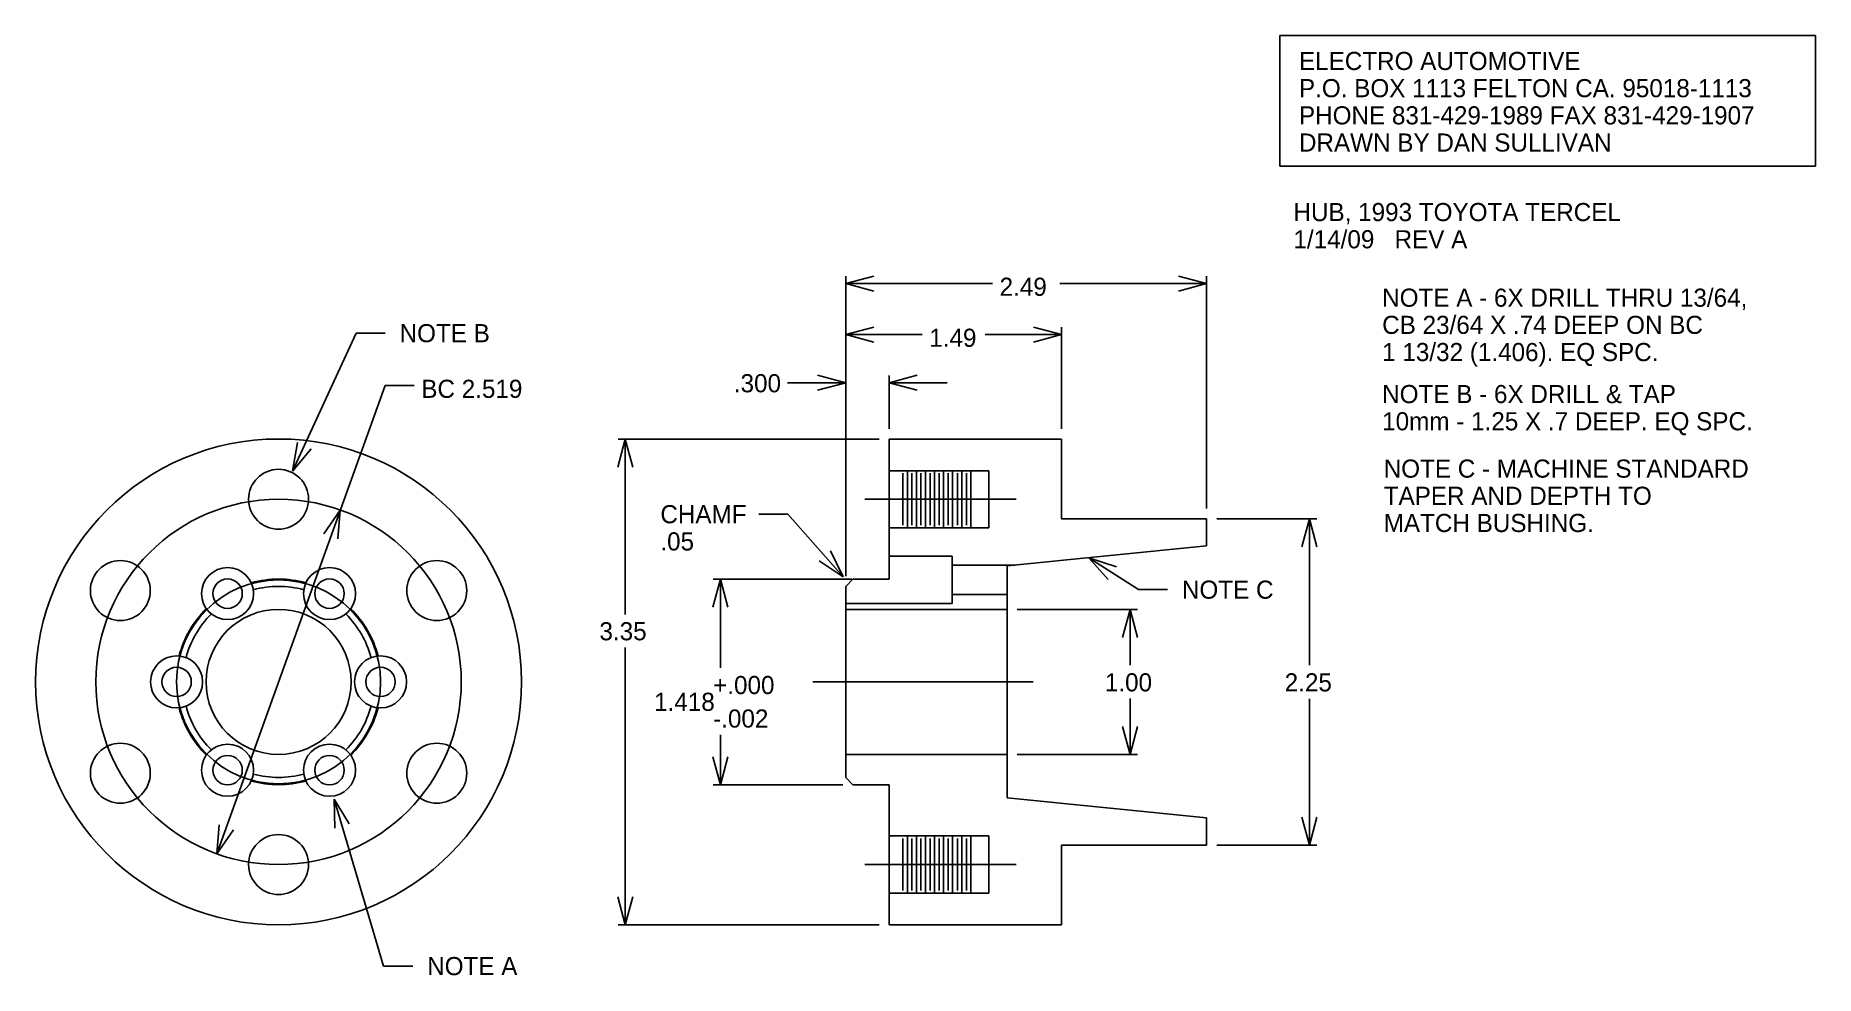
# Model space of a CAD drawing. Extents: x 0.4 to 12.7, y 0.4 to 6.9.
import ezdxf

# ---------------------------------------------------------------- set-up
doc = ezdxf.new("R2010")
doc.units = 0

msp = doc.modelspace()

# ---------------------------------------------------------------- linework, layer by layer
at = {"layer": 'CENTER', "color": 7, "linetype": 'CONTINUOUS'}
msp.add_circle((2.118232, 2.405331), 0.703001, dxfattribs=at)
at = {"layer": 'DIM', "color": 7, "linetype": 'CONTINUOUS'}
for p, q in [((9.019813, 5.962426), (9.019813, 6.86241)), ((9.019813, 6.86241), (12.712767, 6.86241)), ((12.712767, 6.86241), (12.712767, 5.962426)), ((12.712767, 5.962426), (9.019813, 5.962426))]:
    msp.add_line(p, q, dxfattribs=at)
at = {"layer": 'HUB', "color": 1, "linetype": 'CONTINUOUS'}
for p, q in [((6.02777, 5.152521), (6.220956, 5.204284)), ((6.02777, 3.134332), (6.02777, 5.202521)), ((8.51527, 5.152521), (8.322085, 5.204284)), ((8.51527, 3.600332), (8.51527, 5.202521)), ((6.02777, 5.152521), (6.220956, 5.100757)), ((6.02777, 5.152521), (7.038853, 5.152521)), ((7.504188, 5.152521), (8.51527, 5.152521)), ((8.51527, 5.152521), (8.322085, 5.100757)), ((2.215107, 3.859297), (2.652521, 4.810197)), ((2.652521, 4.810197), (2.852521, 4.810197)), ((6.02777, 4.800688), (6.220956, 4.852452)), ((6.02777, 3.134332), (6.02777, 4.850688)), ((6.02777, 4.800688), (6.220956, 4.748924)), ((6.02777, 4.800688), (6.553904, 4.800688)), ((6.989137, 4.800688), (7.51527, 4.800688)), ((7.51527, 4.800688), (7.322085, 4.852452)), ((7.51527, 4.800688), (7.322085, 4.748924)), ((7.51527, 4.150332), (7.51527, 4.850688)), ((1.692483, 1.219972), (2.852209, 4.448855)), ((2.852209, 4.448855), (3.052209, 4.448855)), ((6.02777, 4.467873), (5.62777, 4.467873)), ((6.02777, 4.467873), (5.834585, 4.519637)), ((6.02777, 4.467873), (5.834585, 4.416109)), ((6.02777, 3.134332), (6.02777, 4.517873)), ((6.32777, 4.467873), (6.520956, 4.519637)), ((6.32777, 4.150332), (6.32777, 4.517873)), ((6.32777, 4.467873), (6.520956, 4.416109)), ((6.32777, 4.467873), (6.72777, 4.467873)), ((2.215107, 3.859297), (2.248813, 4.056436)), ((4.508294, 4.080332), (4.45653, 3.887147)), ((6.25777, 4.080332), (4.458294, 4.080332)), ((4.508294, 4.080332), (4.560058, 3.887147)), ((4.508294, 2.87019), (4.508294, 4.080332)), ((2.215107, 3.859297), (2.342867, 4.013171)), ((2.543981, 3.590691), (2.429961, 3.426376)), ((2.543981, 3.590691), (2.527395, 3.39138)), ((5.630024, 3.561812), (5.430024, 3.561812)), ((6.010732, 3.129189), (5.630024, 3.561812)), ((8.58527, 3.530332), (9.274758, 3.530332)), ((9.224758, 3.530332), (9.172994, 3.337147)), ((9.224758, 3.530332), (9.276521, 3.337147)), ((9.224758, 2.520914), (9.224758, 3.530332)), ((6.010732, 3.129189), (5.844249, 3.240019)), ((6.010732, 3.129189), (5.921969, 3.308412)), ((7.703318, 3.26023), (7.893983, 3.199842)), ((7.703318, 3.26023), (7.838245, 3.1126)), ((7.703318, 3.26023), (8.045642, 3.041523)), ((5.164415, 3.114332), (5.112651, 2.921147)), ((6.07027, 3.114332), (5.114415, 3.114332)), ((5.164415, 3.114332), (5.216179, 2.921147)), ((5.164415, 2.502149), (5.164415, 3.114332)), ((8.045642, 3.041523), (8.245642, 3.041523)), ((7.21027, 2.905332), (8.038588, 2.905332)), ((7.988588, 2.905332), (7.936824, 2.712147)), ((7.988588, 2.905332), (8.040352, 2.712147)), ((7.988588, 2.520684), (7.988588, 2.905332)), ((4.508294, 0.730332), (4.508294, 2.642316)), ((7.988588, 1.905332), (7.988588, 2.28998)), ((9.224758, 1.280332), (9.224758, 2.289749)), ((7.988588, 1.905332), (7.936824, 2.098517)), ((7.988588, 1.905332), (8.040352, 2.098517)), ((5.164415, 1.696332), (5.164415, 2.040439)), ((5.164415, 1.696332), (5.112651, 1.889517)), ((5.164415, 1.696332), (5.216179, 1.889517)), ((7.21027, 1.905332), (8.038588, 1.905332)), ((2.500377, 1.596155), (2.605081, 1.425753)), ((2.500377, 1.596155), (2.505852, 1.39623)), ((2.500377, 1.596155), (2.8427, 0.445566)), ((6.00777, 1.696332), (5.114415, 1.696332)), ((9.224758, 1.280332), (9.172994, 1.473517)), ((9.224758, 1.280332), (9.276521, 1.473517)), ((1.692483, 1.219972), (1.709068, 1.419283)), ((1.692483, 1.219972), (1.806502, 1.384287)), ((8.58527, 1.280332), (9.274758, 1.280332)), ((4.508294, 0.730332), (4.45653, 0.923517)), ((4.508294, 0.730332), (4.560058, 0.923517)), ((6.25777, 0.730332), (4.458294, 0.730332)), ((2.8427, 0.445566), (3.0427, 0.445566))]:
    msp.add_line(p, q, dxfattribs=at)
at = {"layer": 'HUB', "color": 7, "linetype": 'CONTINUOUS'}
for p, q in [((6.32777, 4.080332), (6.32777, 3.114332)), ((7.51527, 4.080332), (6.32777, 4.080332)), ((7.51527, 3.530332), (7.51527, 4.080332)), ((6.32777, 3.86183), (7.01527, 3.86183)), ((6.421271, 3.844331), (6.421271, 3.485331)), ((6.45277, 3.86183), (6.45277, 3.467831)), ((6.48402, 3.844331), (6.48402, 3.485331)), ((6.51527, 3.86183), (6.51527, 3.467831)), ((6.54677, 3.844331), (6.54677, 3.485331)), ((6.57777, 3.86183), (6.57777, 3.467831)), ((6.60952, 3.844331), (6.60952, 3.485331)), ((6.64027, 3.86183), (6.64027, 3.467831)), ((6.67227, 3.844331), (6.67227, 3.485331)), ((6.70277, 3.86183), (6.70277, 3.467831)), ((6.73502, 3.844331), (6.73502, 3.485331)), ((6.76527, 3.86183), (6.76527, 3.467831)), ((6.79777, 3.844331), (6.79777, 3.485331)), ((6.82777, 3.86183), (6.82777, 3.467831)), ((6.86052, 3.844331), (6.86052, 3.485331)), ((6.89027, 3.86183), (6.89027, 3.467831)), ((7.01527, 3.467831), (7.01527, 3.86183)), ((7.20264, 3.664832), (6.15868, 3.664832)), ((6.32777, 3.467831), (7.01527, 3.467831)), ((8.51527, 3.530332), (7.51527, 3.530332)), ((8.51527, 3.342832), (8.51527, 3.530332)), ((7.14027, 3.205332), (8.51527, 3.342832)), ((6.76277, 3.273353), (6.32777, 3.273353)), ((6.76277, 3.273353), (6.76277, 2.945354)), ((6.76277, 3.210904), (7.195994, 3.210904)), ((7.14027, 1.605331), (7.14027, 3.205332)), ((6.07777, 3.114332), (6.02777, 3.064332)), ((6.32777, 3.114332), (6.07777, 3.114332)), ((6.14027, 3.114332), (6.32777, 3.114332)), ((6.02777, 3.064332), (6.02777, 1.746332)), ((6.76277, 2.945354), (6.02777, 2.945354)), ((6.76277, 3.007804), (7.14027, 3.007804)), ((6.02777, 2.905332), (7.14027, 2.905332)), ((7.32027, 2.405331), (5.800376, 2.405331)), ((6.02777, 1.905332), (7.14027, 1.905332)), ((6.07777, 1.696332), (6.02777, 1.746332)), ((6.32777, 1.696332), (6.07777, 1.696332)), ((6.32777, 1.696332), (6.32777, 0.730332)), ((7.14027, 1.605331), (8.51527, 1.467832)), ((8.51527, 1.467832), (8.51527, 1.280332)), ((6.32777, 1.342831), (7.01527, 1.342831)), ((6.421271, 0.966332), (6.421271, 1.325332)), ((6.45277, 0.948832), (6.45277, 1.342831)), ((6.48402, 0.966332), (6.48402, 1.325332)), ((6.51527, 0.948832), (6.51527, 1.342831)), ((6.54677, 0.966332), (6.54677, 1.325332)), ((6.57777, 0.948832), (6.57777, 1.342831)), ((6.60952, 0.966332), (6.60952, 1.325332)), ((6.64027, 0.948832), (6.64027, 1.342831)), ((6.67227, 0.966332), (6.67227, 1.325332)), ((6.70277, 0.948832), (6.70277, 1.342831)), ((6.73502, 0.966332), (6.73502, 1.325332)), ((6.76527, 0.948832), (6.76527, 1.342831)), ((6.79777, 0.966332), (6.79777, 1.325332)), ((6.82777, 0.948832), (6.82777, 1.342831)), ((6.86052, 0.966332), (6.86052, 1.325332)), ((6.89027, 0.948832), (6.89027, 1.342831)), ((7.01527, 1.342831), (7.01527, 0.948832)), ((8.51527, 1.280332), (7.51527, 1.280332)), ((7.51527, 1.280332), (7.51527, 0.730332)), ((7.20264, 1.145831), (6.15868, 1.145831)), ((6.32777, 0.948832), (7.01527, 0.948832)), ((7.51527, 0.730332), (6.32777, 0.730332))]:
    msp.add_line(p, q, dxfattribs=at)
for centre, radius in [((2.118232, 2.405331), 1.675), ((2.118232, 3.664831), 0.2065), ((2.118232, 2.405331), 1.2595), ((1.027473, 3.035081), 0.2065), ((1.766731, 3.014148), 0.179499), ((2.469731, 3.014148), 0.1795), ((3.208991, 3.035081), 0.2065), ((1.766731, 3.014148), 0.1015), ((2.469731, 3.014148), 0.101499), ((2.118232, 2.405331), 0.5), ((1.415232, 2.405331), 0.1795), ((2.821232, 2.405333), 0.1795), ((1.415232, 2.405331), 0.1015), ((2.821232, 2.405333), 0.1015), ((1.027473, 1.775581), 0.2065), ((1.766732, 1.796515), 0.1795), ((2.469732, 1.796517), 0.179501), ((3.208991, 1.775581), 0.2065), ((1.766732, 1.796515), 0.101499), ((2.469732, 1.796517), 0.1015), ((2.118232, 1.145831), 0.2065)]:
    msp.add_circle(centre, radius, dxfattribs=at)
for radius, start, end in [(0.709, 74.598858, 105.401252), (0.659, 74.689291, 105.310833), (0.709, 134.598858, 165.401252), (0.659, 134.689291, 165.310833), (0.659, 14.689291, 45.310833), (0.709, 14.598858, 45.401252), (0.709, 194.598858, 225.401252), (0.659, 194.689291, 225.310833), (0.659, 314.689291, 345.310833), (0.709, 314.598858, 345.401252), (0.709, 254.598858, 285.401252), (0.659, 254.689291, 285.310833)]:
    msp.add_arc((2.118232, 2.405331), radius, start, end, dxfattribs=at)
at = {"layer": 'HUB', "color": 7}
for p in [(6.32777, 3.664832), (6.32777, 3.664832), (6.32777, 1.145831), (6.32777, 1.145831)]:
    msp.add_point(p, dxfattribs=at)

# ---------------------------------------------------------------- texts
at = {"layer": 'DIM', "color": 7}
for s, p in [('ELECTRO AUTOMOTIVE', (9.15256, 6.624914)), ('P.O. BOX 1113 FELTON CA. 95018-1113', (9.15256, 6.437416)), ('PHONE 831-429-1989 FAX 831-429-1907', (9.15256, 6.249916)), ('DRAWN BY DAN SULLIVAN', (9.15256, 6.062415)), ('HUB, 1993 TOYOTA TERCEL', (9.114689, 5.582917)), ('1/14/09   REV A', (9.114689, 5.395417)), ('NOTE A - 6X DRILL THRU 13/64, ', (9.726122, 4.99257)), ('CB 23/64 X .74 DEEP ON BC', (9.726122, 4.805069)), ('1 13/32 (1.406). EQ SPC.', (9.726122, 4.617569)), ('NOTE B - 6X DRILL & TAP', (9.726122, 4.327911)), ('10mm - 1.25 X .7 DEEP. EQ SPC.', (9.726122, 4.140411)), ('NOTE C - MACHINE STANDARD', (9.736664, 3.813863)), ('TAPER AND DEPTH TO', (9.736664, 3.626364)), ('MATCH BUSHING.', (9.736664, 3.438863))]:
    msp.add_text(s, height=0.125, dxfattribs=at).set_placement(p)
at = {"layer": 'HUB', "color": 1}
for s, p in [('2.49', (7.088853, 5.067749)), ('NOTE B', (2.95252, 4.747696)), ('1.49', (6.603905, 4.7161)), ('BC 2.519', (3.102209, 4.364084)), ('.300', (5.256746, 4.402521)), ('CHAMF', (4.750185, 3.499311)), ('.05', (4.750185, 3.311812)), ('NOTE C', (8.345641, 2.979022)), ('3.35', (4.330261, 2.692316)), ('1.00', (7.814393, 2.339979)), ('2.25', (9.054113, 2.339749)), ('1.418', (4.707194, 2.205791)), ('+.000', (5.114039, 2.321294)), ('-.002', (5.114039, 2.090288)), ('NOTE A', (3.142699, 0.383066))]:
    msp.add_text(s, height=0.125, dxfattribs=at).set_placement(p)

doc.saveas('drawing.dxf')
